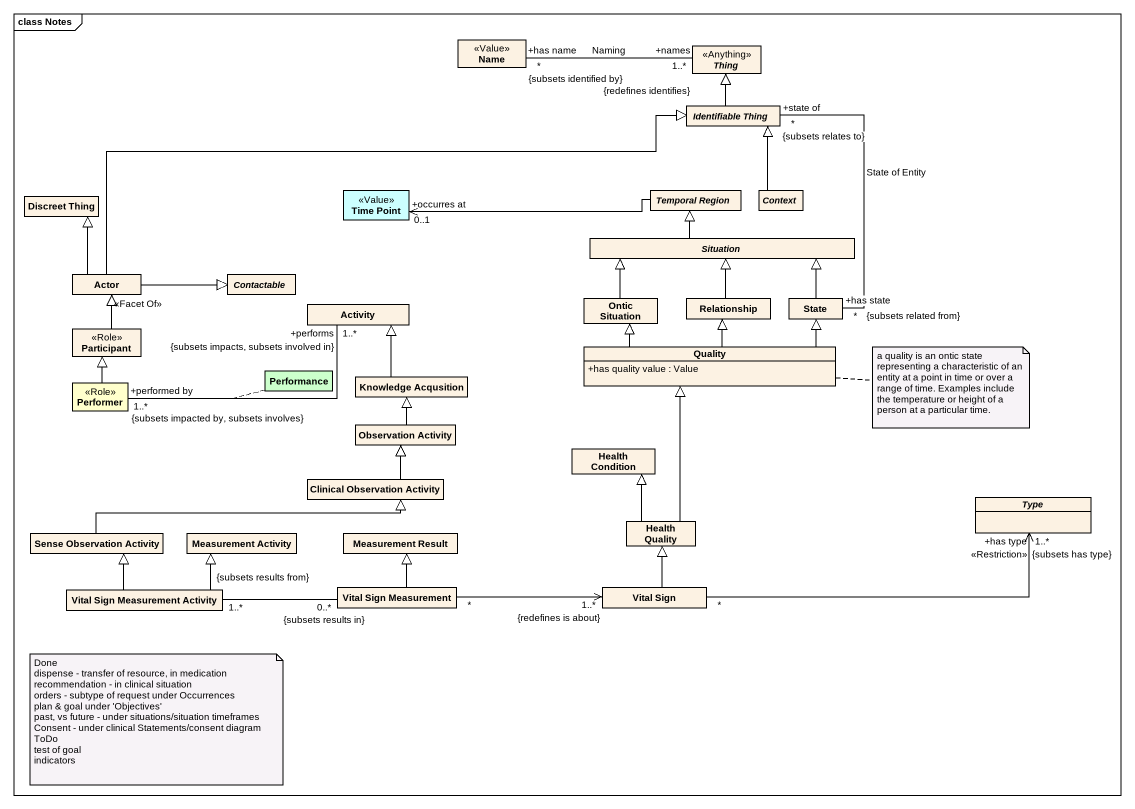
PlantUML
@startuml
mainframe class Notes
hide circle
hide empty members
skinparam classAttributeIconSize 0
class Name <<Value>>
abstract class Thing <<Anything>>
abstract class "Identifiable Thing" as Identifiable_Thing
class "Discreet Thing" as Discreet_Thing
class "Time Point" as Time_Point <<Value>> #CCFFFF
abstract class "Temporal Region" as Temporal_Region
abstract class Context
abstract class Situation
class "Actor" as Actor_
abstract class Contactable
class Activity
class "Ontic Situation" as Ontic_Situation
class Relationship
class "State" as State_
class "Participant" as Participant_ <<Role>>
class Quality {
  +has quality value : Value
}
class Performer <<Role>> #FFFFCC
class Performance #CCFFCC
class "Knowledge Acqusition" as Knowledge_Acqusition
class "Observation Activity" as Observation_Activity
class "Health Condition" as Health_Condition
class "Clinical Observation Activity" as Clinical_Observation
abstract class Type
class "Sense Observation Activity" as Sense_Observation_Activity
class "Measurement Activity" as Measurement_Activity
class "Measurement Result" as Measurement_Result
class "Health Quality" as Health_Quality
class "Vital Sign Measurement Activity" as Vital_Sign_Measurement
class "Vital Sign Measurement" as Vital_Sign_Measurement_2
class "Vital Sign" as Vital_Sign
Name "+has name\n*\n{subsets identified by}" -right- "+names\n1..*\n{redefines identifies}" Thing : Naming
Identifiable_Thing -up-|> Thing
Temporal_Region -left-> "+occurres at\n0..1" Time_Point
Context -up-|> Identifiable_Thing
Situation -up-|> Temporal_Region
Actor_ -right-|> Identifiable_Thing
Actor_ -up-|> Discreet_Thing
Actor_ -right-|> Contactable
Ontic_Situation -up-|> Situation
Relationship -up-|> Situation
State_ "+has state\n*\n{subsets related from}" -up- "+state of\n*\n{subsets relates to}" Identifiable_Thing : State of Entity
State_ -up-|> Situation
Participant_ -up-|> Actor_ : <<Facet Of>>
Quality -up-|> Ontic_Situation
Quality -up-|> Relationship
Quality -right-|> State_
Performer "+performed by\n1..*\n{subsets impacted by, subsets involves}" -right- "+performs\n1..*\n{subsets impacts, subsets involved in}" Activity
(Performer, Activity) .. Performance
Performer -up-|> Participant_
Knowledge_Acqusition -up-|> Activity
Observation_Activity -up-|> Knowledge_Acqusition
Clinical_Observation -up-|> Observation_Activity
Sense_Observation_Activity -right-|> Clinical_Observation
Health_Quality -up-|> Quality
Health_Quality -up-|> Health_Condition
Vital_Sign_Measurement -up-|> Sense_Observation_Activity
Vital_Sign_Measurement -right-|> Measurement_Activity
Vital_Sign_Measurement "1..*\n{subsets results from}" -right- "0..*\n{subsets results in}" Vital_Sign_Measurement_2
Vital_Sign_Measurement_2 -up-|> Measurement_Result
Vital_Sign_Measurement_2 "*" -right-> "1..*\n{redefines is about}" Vital_Sign
Vital_Sign "*" -right-> "1..*\n{subsets has type}\n+has type\n<<Restriction>>" Type
Vital_Sign -up-|> Health_Quality
note right of Quality : a quality is an ontic state representing a characteristic of an entity at a point in time or over a range of time. Examples include the temperature or height of a person at a particular time.
note as N2
  Done
  dispense - transfer of resource, in medication
  recommendation - in clinical situation
  orders - subtype of request under Occurrences
  plan & goal under 'Objectives'
  past, vs future - under situations/situation timeframes
  Consent - under clinical Statements/consent diagram
  ToDo
  test of goal
  indicators
end note
@enduml
